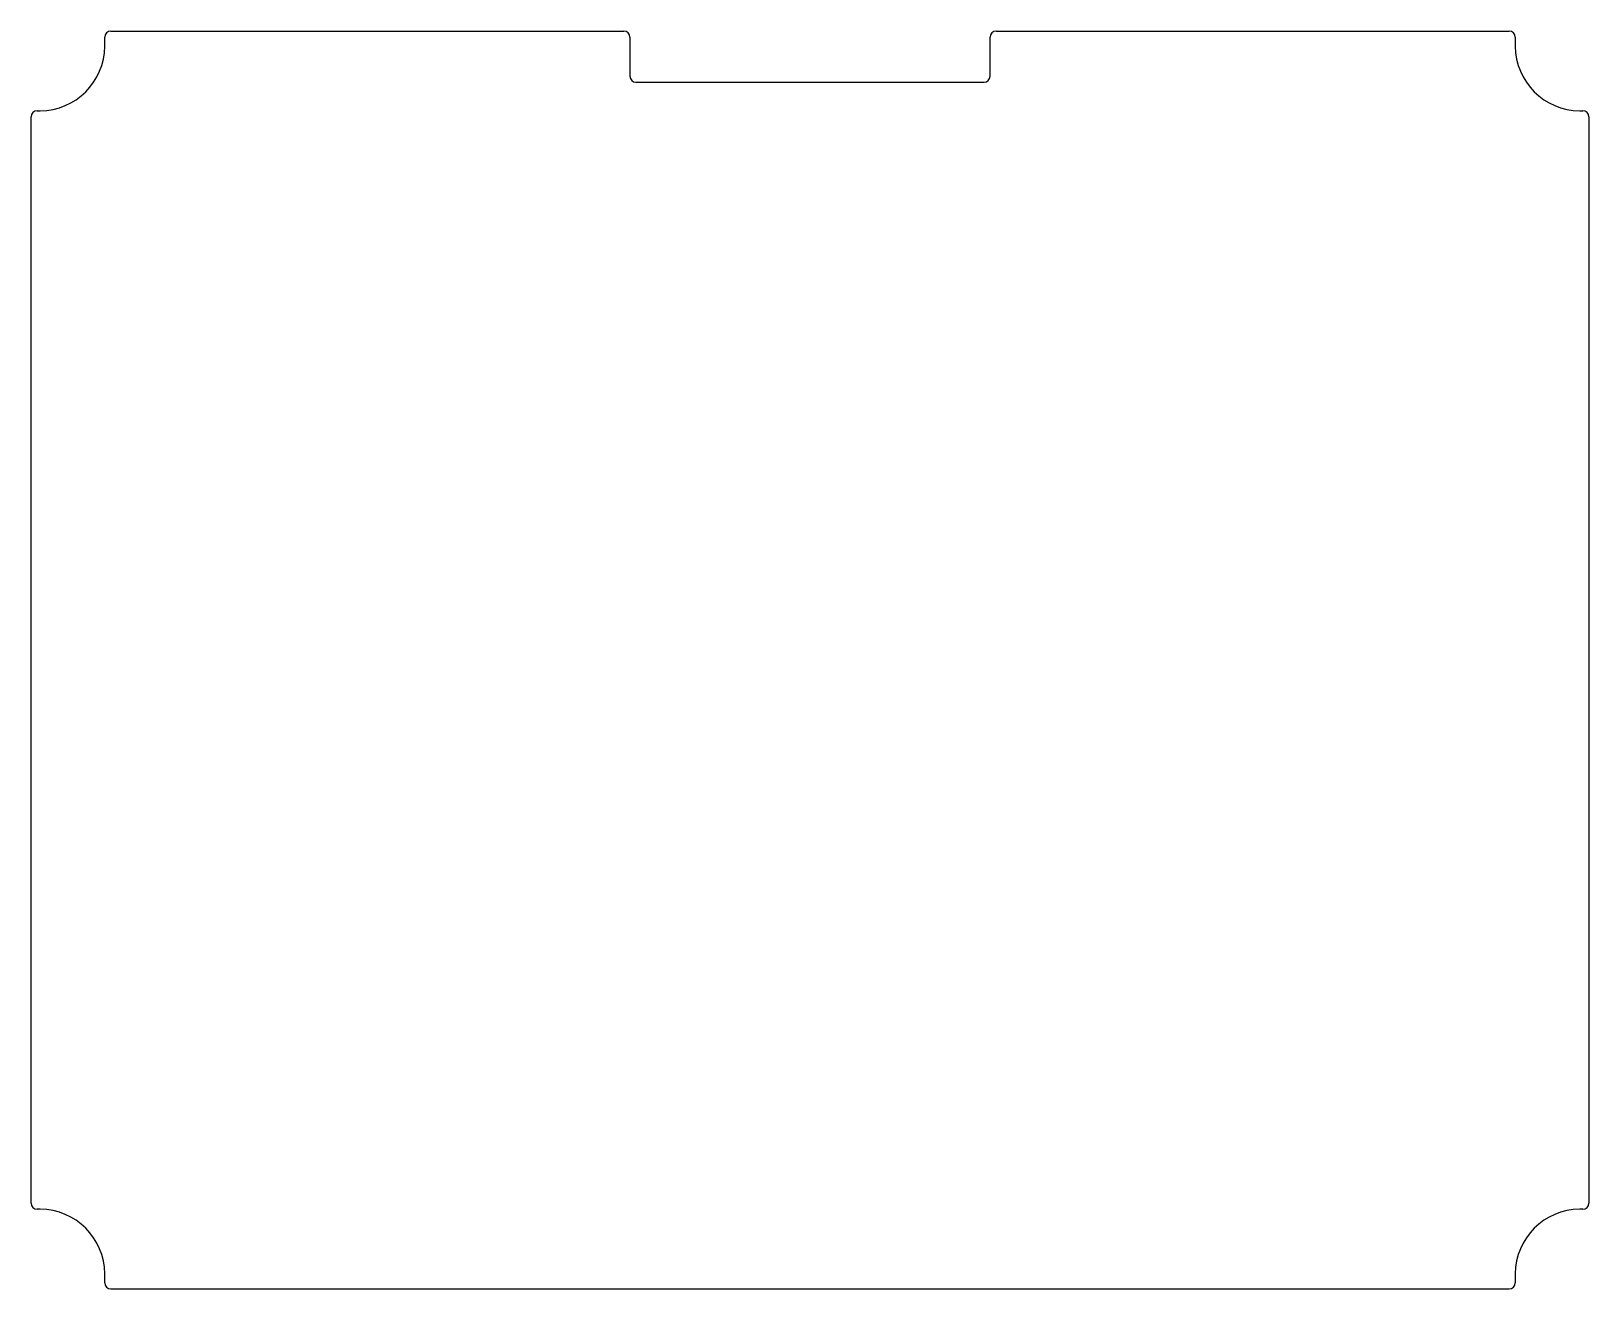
# Model space of a CAD drawing. Header units: millimetres. Extents: x -260 to 260, y -210 to 210.
import ezdxf

# ---------------------------------------------------------------- set-up
doc = ezdxf.new("R2010")
doc.units = ezdxf.units.MM
doc.layers.add('Sketch001', color=7, linetype='CONTINUOUS')

msp = doc.modelspace()

# ---------------------------------------------------------------- linework, layer by layer
at = {"layer": 'Sketch001'}
for p, q in [((-233, 209.5), (-62, 209.5)), ((62, 209.5), (233, 209.5)), ((-235, 204.5), (-235, 207.5)), ((-60, 207.5), (-60, 194.5)), ((60, 194.5), (60, 207.5)), ((235, 207.5), (235, 204.5)), ((-58, 192.5), (58, 192.5)), ((-257.5, 183), (-256.5, 183)), ((256.5, 183), (257.5, 183)), ((-259.5, -181), (-259.5, 181)), ((259.5, 181), (259.5, -181)), ((-256.5, -183), (-257.5, -183)), ((257.5, -183), (256.5, -183)), ((-235, -207.5), (-235, -204.5)), ((235, -204.5), (235, -207.5)), ((-233, -209.5), (0, -209.5)), ((0, -209.5), (233, -209.5))]:
    msp.add_line(p, q, dxfattribs=at)
for centre, radius, start, end in [((-233, 207.5), 2, 90, 180), ((-62, 207.5), 2, 0, 90), ((62, 207.5), 2, 90, 180), ((233, 207.5), 2, 0, 90), ((-256.5, 204.5), 21.5, -90, 0), ((256.5, 204.5), 21.5, 180, -90), ((-58, 194.5), 2, 180, -90), ((58, 194.5), 2, -90, 0), ((-257.5, 181), 2, 90, 180), ((257.5, 181), 2, 0, 90), ((-257.5, -181), 2, 180, -90), ((257.5, -181), 2, -90, 0), ((-256.5, -204.5), 21.5, 0, 90), ((256.5, -204.5), 21.5, 90, 180), ((-233, -207.5), 2, 180, -90), ((233, -207.5), 2, -90, 0)]:
    msp.add_arc(centre, radius, start, end, dxfattribs=at)

doc.saveas('drawing.dxf')
